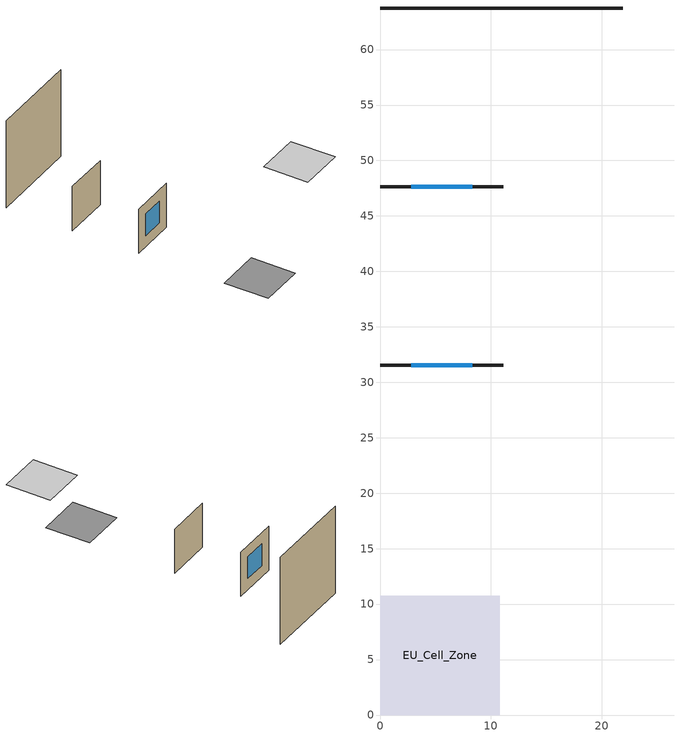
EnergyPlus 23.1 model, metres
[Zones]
EU_Cell_Zone
 floor othersidecoefficients (EU_ES.ME.TH.04.Gen.ReEx.001.001_floor_1_Construction): 0,0 10.77,0 10.77,10.77 0,10.77 z0
 wall outside (EU_ES.ME.TH.04.Gen.ReEx.001.001_wall_1_north_1_Construction): 0,31.54 11.1,31.54 z0:11.1
 wall outside (EU_ES.ME.TH.04.Gen.ReEx.001.001_wall_1_south_2_Construction): 11.1,47.64 0,47.64 z0:11.1
 wall othersidecoefficients (EU_ES.ME.TH.04.Gen.ReEx.001.001_thermal_bridge_Construction): 21.88,63.75 0,63.75 z0:21.88
 window (EU_ES.ME.TH.04.Gen.ReEx.001.001_window_north_1_Construction): 2.81,31.54 8.29,31.54 z2.81:8.29
 window (EU_ES.ME.TH.04.Gen.ReEx.001.001_window_south_2_Construction): 8.29,47.64 2.81,47.64 z2.81:8.29
 ceiling othersidecoefficients (EU_ES.ME.TH.04.Gen.ReEx.001.001_roof_1_Construction): 15.77,0 26.54,0 26.54,10.77 15.77,10.77 z20
[Building]
EU Step8 Campaign Cell: North Axis=0; Terrain=City; Solar Distribution=FullExterior
[Site:Location]
Madrid: Latitude=40.5; Longitude=-3.5; Time Zone=1; Elevation=609
[SizingPeriod:WeatherFileDays]
AnnualSizingPeriod: Begin Month=1; Begin Day of Month=1; End Month=12; End Day of Month=31; Use Weather File Daylight Saving Period=No; Use Weather File Rain and Snow Indicators=No
[MATERIAL]
EU_InternalMass_Material: Roughness=MediumRough; Thickness=0.1; Conductivity=1; Density=1800; Specific Heat=900; Thermal Absorptance=0.9; Solar Absorptance=0.7; Visible Absorptance=0.7
[MATERIAL:NOMASS] Roughness=MediumRough; Thermal Absorptance=0.9; Solar Absorptance=0.7; Visible Absorptance=0.7
Name | Thermal Resistance
EU_ES.ME.TH.04.Gen.ReEx.001.001_floor_1_NoMass | 1.44134
EU_ES.ME.TH.04.Gen.ReEx.001.001_roof_1_NoMass | 0.733616
EU_ES.ME.TH.04.Gen.ReEx.001.001_wall_1_north_1_NoMass; EU_ES.ME.TH.04.Gen.ReEx.001.001_wall_1_south_2_NoMass | 0.921157
EU_ES.ME.TH.04.Gen.ReEx.001.001_thermal_bridge_NoMass | 12.2514
[WINDOWMATERIAL:SIMPLEGLAZINGSYSTEM] UFactor=4.65253; Solar Heat Gain Coefficient=0.85; Visible Transmittance=0.85
EU_ES.ME.TH.04.Gen.ReEx.001.001_window_north_1_SimpleGlazing; EU_ES.ME.TH.04.Gen.ReEx.001.001_window_south_2_SimpleGlazing
[CONSTRUCTION]
EU_ES.ME.TH.04.Gen.ReEx.001.001_floor_1_Construction: EU_ES.ME.TH.04.Gen.ReEx.001.001_floor_1_NoMass
EU_ES.ME.TH.04.Gen.ReEx.001.001_roof_1_Construction: EU_ES.ME.TH.04.Gen.ReEx.001.001_roof_1_NoMass
EU_ES.ME.TH.04.Gen.ReEx.001.001_wall_1_north_1_Construction: EU_ES.ME.TH.04.Gen.ReEx.001.001_wall_1_north_1_NoMass
EU_ES.ME.TH.04.Gen.ReEx.001.001_window_north_1_Construction: EU_ES.ME.TH.04.Gen.ReEx.001.001_window_north_1_SimpleGlazing
EU_ES.ME.TH.04.Gen.ReEx.001.001_wall_1_south_2_Construction: EU_ES.ME.TH.04.Gen.ReEx.001.001_wall_1_south_2_NoMass
EU_ES.ME.TH.04.Gen.ReEx.001.001_window_south_2_Construction: EU_ES.ME.TH.04.Gen.ReEx.001.001_window_south_2_SimpleGlazing
EU_ES.ME.TH.04.Gen.ReEx.001.001_thermal_bridge_Construction: EU_ES.ME.TH.04.Gen.ReEx.001.001_thermal_bridge_NoMass
EU_InternalMass_Construction: EU_InternalMass_Material
[ZONE]
EU_Cell_Zone: Type=1; Multiplier=1; Ceiling Height=1.36364; Volume=684; Floor Area=250.8; Part of Total Floor Area=Yes
[INTERNALMASS]
EU_Cell_Zone_EU_InternalMass: Construction=EU_InternalMass_Construction; Zone or ZoneList=EU_Cell_Zone; Surface Area=250.8
[SURFACEPROPERTY:OTHERSIDECOEFFICIENTS] Combined ConvectiveRadiative Film Coefficient=0; Constant Temperature=0; Constant Temperature Coefficient=0; Ground Temperature Coefficient=0; Wind Speed Coefficient=0; Sinusoidal Variation of Constant Temperature Coefficient=No; Period of Sinusoidal Variation=24; Previous Other Side Temperature Coefficient=0
Name | External DryBulb Temperature Coefficient | Zone Air Temperature Coefficient
EU_ES.ME.TH.04.Gen.ReEx.001.001_floor_1_b0.5 | 0.5 | 0.5
EU_ES.ME.TH.04.Gen.ReEx.001.001_roof_1_b1; EU_ES.ME.TH.04.Gen.ReEx.001.001_wall_1_north_1_b1; EU_ES.ME.TH.04.Gen.ReEx.001.001_wall_1_south_2_b1; EU_ES.ME.TH.04.Gen.ReEx.001.001_thermal_bridge_b1 | 1 | 0
[OTHEREQUIPMENT]
EU_Step8_InternalGain_es__ES.ME.TH.04.Gen.ReEx.001.001__f015_f015: Fuel Type=Electricity; Zone or ZoneList or Space or SpaceList=EU_Cell_Zone; Schedule=EU_Step8_GainSchedule_es__ES.ME.TH.04.Gen.ReEx.001.001__f015_f015; Design Level Calculation Method=Watts/Area; Power per Zone Floor Area=1; Fraction Latent=0; Fraction Radiant=0; Fraction Lost=0; Carbon Dioxide Generation Rate=0; EndUse Subcategory=EU_Step8_InternalGains
[ZONEVENTILATION:DESIGNFLOWRATE]
EU_ConstantAir_EU_Cell_Zone: Zone or ZoneList or Space or SpaceList=EU_Cell_Zone; Schedule=EU_AlwaysOn; Design Flow Rate Calculation Method=AirChanges/Hour; Air Changes per Hour=0.48974; Ventilation Type=Natural; Fan Pressure Rise=0; Fan Total Efficiency=1; Constant Term Coefficient=1; Temperature Term Coefficient=0; Velocity Term Coefficient=0; Velocity Squared Term Coefficient=0; Minimum Indoor Temperature=-100; Maximum Indoor Temperature=100; Delta Temperature=-100; Minimum Outdoor Temperature=-100; Maximum Outdoor Temperature=100; Maximum Wind Speed=40
[HVACTEMPLATE:THERMOSTAT]
EU_HeatOnly_EU_Cell_Zone: Constant Heating Setpoint=20; Constant Cooling Setpoint=50
[HVACTEMPLATE:ZONE:IDEALLOADSAIRSYSTEM]
EU_Cell_Zone: Template Thermostat=EU_HeatOnly_EU_Cell_Zone; System Availability Schedule=EU_AlwaysOn; Maximum Heating Supply Air Temperature=50; Minimum Cooling Supply Air Temperature=13; Maximum Heating Supply Air Humidity Ratio=0.0156; Minimum Cooling Supply Air Humidity Ratio=0.0077; Heating Limit=NoLimit; Cooling Limit=NoLimit; Heating Availability Schedule=EU_AlwaysOn; Cooling Availability Schedule=EU_CoolingOff; Dehumidification Control Type=ConstantSensibleHeatRatio; Cooling Sensible Heat Ratio=0.7; Dehumidification Setpoint=60; Humidification Control Type=None; Humidification Setpoint=30; Outdoor Air Method=None; Outdoor Air Flow Rate per Person=0.00944; Outdoor Air Flow Rate per Zone Floor Area=0; Outdoor Air Flow Rate per Zone=0; Demand Controlled Ventilation Type=None; Outdoor Air Economizer Type=NoEconomizer; Heat Recovery Type=None; Sensible Heat Recovery Effectiveness=0.7; Latent Heat Recovery Effectiveness=0.65
[SIZING:ZONE]
EU_Cell_Zone: Zone Cooling Design Supply Air Temperature Input Method=SupplyAirTemperature; Zone Cooling Design Supply Air Temperature=13; Zone Heating Design Supply Air Temperature Input Method=SupplyAirTemperature; Zone Heating Design Supply Air Temperature=50; Zone Cooling Design Supply Air Humidity Ratio=0.008; Zone Heating Design Supply Air Humidity Ratio=0.008; Cooling Design Air Flow Method=DesignDay; Cooling Design Air Flow Rate=0; Cooling Minimum Air Flow per Zone Floor Area=0.000762; Cooling Minimum Air Flow=0; Cooling Minimum Air Flow Fraction=0.2; Heating Design Air Flow Method=DesignDay; Heating Design Air Flow Rate=0; Heating Maximum Air Flow per Zone Floor Area=0.002032; Heating Maximum Air Flow=0.141576; Heating Maximum Air Flow Fraction=0.3; Account for Dedicated Outdoor Air System=No; Dedicated Outdoor Air System Control Strategy=NeutralSupplyAir; Dedicated Outdoor Air Low Setpoint Temperature for Design=autosize; Dedicated Outdoor Air High Setpoint Temperature for Design=autosize; Zone Load Sizing Method=Sensible Load Only No Latent Load; Zone Latent Cooling Design Supply Air Humidity Ratio Input Method=HumidityRatioDifference; Zone Cooling Design Supply Air Humidity Ratio Difference=0.005; Zone Latent Heating Design Supply Air Humidity Ratio Input Method=HumidityRatioDifference; Zone Humidification Design Supply Air Humidity Ratio Difference=0.005
[SCHEDULE:CONSTANT]
Name | Hourly Value
EU_AlwaysOn | 1
EU_CoolingOff | 0
[SCHEDULE:FILE]
EU_Step8_GainSchedule_es__ES.ME.TH.04.Gen.ReEx.001.001__f015_f015: File=C:\Users\o_iseri\Desktop\OpenUBEM\openubem\outputs\eu_certified_rerun_2026-08-28\rep2\schedules\es__ES.ME.TH.04.Gen.ReEx.001.001__f015.csv; Column Number=1; Rows to Skip at Top=0; Number of Hours of Data=8760; Column Separator=Comma; Interpolate to Timestep=No; Minutes per Item=60; Adjust Schedule for Daylight Savings=Yes
